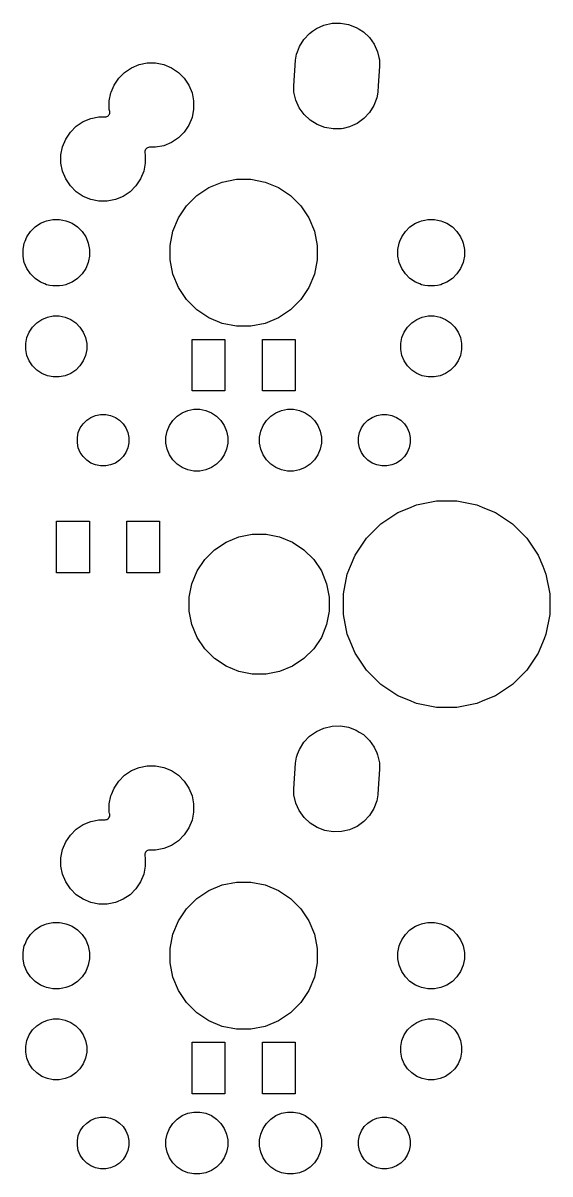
# Model space of a CAD drawing. Extents: x 242.9 to 312.1, y -175.8 to -104.3.
# Drawn here: x 242.94 to 257.22, y -135.46 to -104.26 of the extents above; entities that cross this region are included whole.
import ezdxf

# ---------------------------------------------------------------- set-up
doc = ezdxf.new("R2010")
doc.units = 0
doc.header["$MEASUREMENT"] = 0
doc.layers.add('BLACK', color=7, linetype='CONTINUOUS')

msp = doc.modelspace()

# ---------------------------------------------------------------- linework, layer by layer
at = {"layer": 'BLACK', "linetype": 'CONTINUOUS'}
for p, q in [((250.706, -104.544), (250.786, -104.487)), ((250.786, -104.487), (250.889, -104.413)), ((250.889, -104.413), (251.095, -104.321)), ((251.095, -104.321), (251.314, -104.271)), ((251.095, -104.321), (251.095, -104.321)), ((251.095, -104.321), (251.095, -104.321)), ((251.314, -104.271), (251.539, -104.264)), ((251.314, -104.271), (251.314, -104.271)), ((251.539, -104.264), (251.761, -104.302)), ((251.761, -104.302), (251.761, -104.302)), ((251.761, -104.302), (251.971, -104.382)), ((251.971, -104.382), (251.971, -104.382)), ((251.971, -104.382), (251.971, -104.382)), ((251.971, -104.382), (252.049, -104.43)), ((252.049, -104.43), (252.162, -104.501)), ((250.432, -104.899), (250.551, -104.708)), ((250.551, -104.708), (250.706, -104.544)), ((252.162, -104.501), (252.326, -104.656)), ((252.326, -104.656), (252.457, -104.839)), ((250.324, -105.275), (250.352, -105.109)), ((250.352, -105.109), (250.376, -105.045)), ((250.376, -105.045), (250.432, -104.899)), ((252.457, -104.839), (252.549, -105.045)), ((252.549, -105.045), (252.585, -105.202)), ((245.879, -105.477), (246.087, -105.391)), ((246.087, -105.391), (246.307, -105.347)), ((246.307, -105.347), (246.533, -105.347)), ((246.533, -105.347), (246.753, -105.391)), ((246.753, -105.391), (246.961, -105.477)), ((250.276, -105.967), (250.324, -105.275)), ((250.324, -105.275), (250.324, -105.275)), ((250.324, -105.275), (250.324, -105.275)), ((252.604, -105.433), (252.567, -105.967)), ((252.585, -105.202), (252.599, -105.264)), ((252.599, -105.264), (252.602, -105.364)), ((252.602, -105.364), (252.604, -105.433)), ((245.532, -105.761), (245.691, -105.602)), ((245.691, -105.602), (245.879, -105.477)), ((246.961, -105.477), (247.149, -105.602)), ((247.149, -105.602), (247.308, -105.761)), ((245.329, -106.136), (245.407, -105.949)), ((245.407, -105.949), (245.532, -105.761)), ((247.308, -105.761), (247.433, -105.949)), ((247.433, -105.949), (247.519, -106.157)), ((250.281, -106.136), (250.276, -105.967)), ((250.276, -105.967), (250.276, -105.967)), ((252.567, -105.967), (252.556, -106.125)), ((245.277, -106.377), (245.321, -106.157)), ((245.321, -106.157), (245.329, -106.136)), ((247.519, -106.157), (247.563, -106.377)), ((250.331, -106.355), (250.281, -106.136)), ((250.281, -106.136), (250.281, -106.136)), ((250.423, -106.561), (250.331, -106.355)), ((252.528, -106.291), (252.448, -106.501)), ((252.555, -106.136), (252.528, -106.291)), ((252.556, -106.125), (252.555, -106.136)), ((245.277, -106.603), (245.277, -106.377)), ((245.277, -106.604), (245.277, -106.603)), ((245.288, -106.658), (245.277, -106.604)), ((245.29, -106.682), (245.288, -106.658)), ((245.288, -106.706), (245.29, -106.682)), ((247.563, -106.603), (247.519, -106.823)), ((247.563, -106.377), (247.563, -106.603)), ((250.554, -106.744), (250.423, -106.561)), ((252.448, -106.501), (252.329, -106.692)), ((244.381, -107.062), (244.569, -106.937)), ((244.569, -106.937), (244.777, -106.851)), ((244.777, -106.851), (244.997, -106.807)), ((244.997, -106.807), (245.165, -106.807)), ((245.165, -106.807), (245.19, -106.805)), ((245.19, -106.805), (245.213, -106.797)), ((245.213, -106.797), (245.235, -106.786)), ((245.235, -106.786), (245.254, -106.77)), ((245.254, -106.77), (245.269, -106.751)), ((245.269, -106.751), (245.281, -106.73)), ((245.281, -106.73), (245.288, -106.706)), ((247.519, -106.823), (247.433, -107.031)), ((250.718, -106.899), (250.554, -106.744)), ((250.909, -107.018), (250.718, -106.899)), ((251.991, -106.987), (251.865, -107.043)), ((252.174, -106.856), (251.991, -106.987)), ((252.329, -106.692), (252.174, -106.856)), ((244.097, -107.409), (244.222, -107.221)), ((244.222, -107.221), (244.381, -107.062)), ((247.308, -107.219), (247.149, -107.378)), ((247.433, -107.031), (247.308, -107.219)), ((251.119, -107.098), (250.909, -107.018)), ((251.341, -107.136), (251.119, -107.098)), ((251.119, -107.098), (251.119, -107.098)), ((251.119, -107.098), (251.119, -107.098)), ((251.566, -107.129), (251.341, -107.136)), ((251.612, -107.119), (251.566, -107.129)), ((251.785, -107.079), (251.612, -107.119)), ((251.865, -107.043), (251.785, -107.079)), ((251.785, -107.079), (251.785, -107.079)), ((251.785, -107.079), (251.785, -107.079)), ((243.967, -107.837), (244.011, -107.617)), ((244.011, -107.617), (244.097, -107.409)), ((246.753, -107.589), (246.533, -107.633)), ((246.961, -107.503), (246.753, -107.589)), ((247.149, -107.378), (246.961, -107.503)), ((243.967, -108.063), (243.967, -107.837)), ((246.242, -107.734), (246.24, -107.758)), ((246.24, -107.758), (246.242, -107.782)), ((246.249, -107.71), (246.242, -107.734)), ((246.242, -107.782), (246.253, -107.837)), ((246.261, -107.689), (246.249, -107.71)), ((246.253, -107.837), (246.253, -108.063)), ((246.276, -107.67), (246.261, -107.689)), ((246.295, -107.654), (246.276, -107.67)), ((246.317, -107.643), (246.295, -107.654)), ((246.34, -107.635), (246.317, -107.643)), ((246.365, -107.633), (246.34, -107.635)), ((246.533, -107.633), (246.365, -107.633)), ((244.011, -108.283), (243.967, -108.063)), ((246.253, -108.063), (246.209, -108.283)), ((244.097, -108.491), (244.011, -108.283)), ((244.222, -108.679), (244.097, -108.491)), ((246.123, -108.491), (245.998, -108.679)), ((246.209, -108.283), (246.123, -108.491)), ((248.338, -108.573), (248.724, -108.496)), ((248.724, -108.496), (249.116, -108.496)), ((249.116, -108.496), (249.502, -108.573)), ((244.381, -108.838), (244.222, -108.679)), ((244.569, -108.963), (244.381, -108.838)), ((245.839, -108.838), (245.651, -108.963)), ((245.998, -108.679), (245.839, -108.838)), ((247.649, -108.941), (247.976, -108.723)), ((247.976, -108.723), (248.338, -108.573)), ((249.502, -108.573), (249.864, -108.723)), ((249.864, -108.723), (250.191, -108.941)), ((244.777, -109.049), (244.569, -108.963)), ((244.997, -109.093), (244.777, -109.049)), ((245.223, -109.093), (244.997, -109.093)), ((245.443, -109.049), (245.223, -109.093)), ((245.651, -108.963), (245.443, -109.049)), ((247.371, -109.219), (247.649, -108.941)), ((250.191, -108.941), (250.469, -109.219)), ((247.153, -109.546), (247.371, -109.219)), ((250.469, -109.219), (250.687, -109.546)), ((243.14, -109.916), (243.266, -109.79)), ((243.266, -109.79), (243.413, -109.692)), ((243.413, -109.692), (243.529, -109.644)), ((243.529, -109.644), (243.577, -109.624)), ((243.577, -109.624), (243.664, -109.606)), ((243.664, -109.606), (243.751, -109.589)), ((243.751, -109.589), (243.929, -109.589)), ((243.929, -109.589), (244.016, -109.606)), ((244.016, -109.606), (244.103, -109.624)), ((244.103, -109.624), (244.151, -109.644)), ((244.151, -109.644), (244.267, -109.692)), ((244.267, -109.692), (244.414, -109.79)), ((244.414, -109.79), (244.54, -109.916)), ((247.003, -109.908), (247.153, -109.546)), ((250.687, -109.546), (250.837, -109.908)), ((253.3, -109.916), (253.426, -109.79)), ((253.426, -109.79), (253.573, -109.692)), ((253.573, -109.692), (253.689, -109.644)), ((253.689, -109.644), (253.737, -109.624)), ((253.737, -109.624), (253.824, -109.606)), ((253.824, -109.606), (253.911, -109.589)), ((253.911, -109.589), (254.089, -109.589)), ((254.089, -109.589), (254.176, -109.606)), ((254.176, -109.606), (254.263, -109.624)), ((254.263, -109.624), (254.311, -109.644)), ((254.311, -109.644), (254.427, -109.692)), ((254.427, -109.692), (254.574, -109.79)), ((254.574, -109.79), (254.7, -109.916)), ((242.994, -110.179), (243.042, -110.063)), ((243.042, -110.063), (243.14, -109.916)), ((244.54, -109.916), (244.638, -110.063)), ((244.638, -110.063), (244.686, -110.179)), ((246.926, -110.294), (247.003, -109.908)), ((250.837, -109.908), (250.914, -110.294)), ((253.154, -110.179), (253.202, -110.063)), ((253.202, -110.063), (253.3, -109.916)), ((254.7, -109.916), (254.798, -110.063)), ((254.798, -110.063), (254.846, -110.179)), ((242.939, -110.401), (242.974, -110.227)), ((242.939, -110.579), (242.939, -110.401)), ((242.974, -110.227), (242.994, -110.179)), ((244.686, -110.179), (244.706, -110.227)), ((244.706, -110.227), (244.741, -110.401)), ((244.741, -110.401), (244.741, -110.579)), ((246.926, -110.686), (246.926, -110.294)), ((250.914, -110.294), (250.914, -110.686)), ((253.099, -110.401), (253.134, -110.227)), ((253.099, -110.579), (253.099, -110.401)), ((253.134, -110.227), (253.154, -110.179)), ((254.846, -110.179), (254.866, -110.227)), ((254.866, -110.227), (254.901, -110.401)), ((254.901, -110.401), (254.901, -110.579)), ((242.965, -110.71), (242.939, -110.579)), ((242.974, -110.753), (242.965, -110.71)), ((244.715, -110.71), (244.706, -110.753)), ((244.741, -110.579), (244.715, -110.71)), ((247.003, -111.072), (246.926, -110.686)), ((250.914, -110.686), (250.837, -111.072)), ((253.125, -110.71), (253.099, -110.579)), ((253.134, -110.753), (253.125, -110.71)), ((254.875, -110.71), (254.866, -110.753)), ((254.901, -110.579), (254.875, -110.71)), ((243.042, -110.917), (242.974, -110.753)), ((243.14, -111.064), (243.042, -110.917)), ((244.638, -110.917), (244.54, -111.064)), ((244.706, -110.753), (244.638, -110.917)), ((253.202, -110.917), (253.134, -110.753)), ((253.3, -111.064), (253.202, -110.917)), ((254.798, -110.917), (254.7, -111.064)), ((254.866, -110.753), (254.798, -110.917)), ((243.266, -111.19), (243.14, -111.064)), ((243.413, -111.288), (243.266, -111.19)), ((243.529, -111.336), (243.413, -111.288)), ((243.577, -111.356), (243.529, -111.336)), ((243.664, -111.374), (243.577, -111.356)), ((244.103, -111.356), (244.016, -111.374)), ((244.151, -111.336), (244.103, -111.356)), ((244.267, -111.288), (244.151, -111.336)), ((244.414, -111.19), (244.267, -111.288)), ((244.54, -111.064), (244.414, -111.19)), ((247.153, -111.434), (247.003, -111.072)), ((250.837, -111.072), (250.687, -111.434)), ((253.426, -111.19), (253.3, -111.064)), ((253.573, -111.288), (253.426, -111.19)), ((253.689, -111.336), (253.573, -111.288)), ((253.737, -111.356), (253.689, -111.336)), ((253.824, -111.374), (253.737, -111.356)), ((254.263, -111.356), (254.176, -111.374)), ((254.311, -111.336), (254.263, -111.356)), ((254.427, -111.288), (254.311, -111.336)), ((254.574, -111.19), (254.427, -111.288)), ((254.7, -111.064), (254.574, -111.19)), ((243.751, -111.391), (243.664, -111.374)), ((243.929, -111.391), (243.751, -111.391)), ((244.016, -111.374), (243.929, -111.391)), ((247.371, -111.761), (247.153, -111.434)), ((250.687, -111.434), (250.469, -111.761)), ((253.911, -111.391), (253.824, -111.374)), ((254.089, -111.391), (253.911, -111.391)), ((254.176, -111.374), (254.089, -111.391)), ((247.649, -112.039), (247.371, -111.761)), ((250.469, -111.761), (250.191, -112.039)), ((243.314, -112.389), (243.449, -112.298)), ((243.449, -112.298), (243.599, -112.236)), ((243.599, -112.236), (243.759, -112.204)), ((243.759, -112.204), (243.921, -112.204)), ((243.921, -112.204), (244.081, -112.236)), ((244.081, -112.236), (244.231, -112.298)), ((244.231, -112.298), (244.366, -112.389)), ((247.976, -112.257), (247.649, -112.039)), ((248.338, -112.407), (247.976, -112.257)), ((249.864, -112.257), (249.502, -112.407)), ((250.191, -112.039), (249.864, -112.257)), ((253.474, -112.389), (253.609, -112.298)), ((253.609, -112.298), (253.759, -112.236)), ((253.759, -112.236), (253.919, -112.204)), ((253.919, -112.204), (254.081, -112.204)), ((254.081, -112.204), (254.241, -112.236)), ((254.241, -112.236), (254.391, -112.298)), ((254.391, -112.298), (254.526, -112.389)), ((243.108, -112.639), (243.199, -112.504)), ((243.199, -112.504), (243.314, -112.389)), ((244.366, -112.389), (244.481, -112.504)), ((244.481, -112.504), (244.572, -112.639)), ((248.724, -112.484), (248.338, -112.407)), ((249.116, -112.484), (248.724, -112.484)), ((249.502, -112.407), (249.116, -112.484)), ((253.268, -112.639), (253.359, -112.504)), ((253.359, -112.504), (253.474, -112.389)), ((254.526, -112.389), (254.641, -112.504)), ((254.641, -112.504), (254.732, -112.639)), ((243.014, -112.949), (243.046, -112.789)), ((243.046, -112.789), (243.108, -112.639)), ((244.572, -112.639), (244.634, -112.789)), ((244.634, -112.789), (244.665, -112.949)), ((247.523, -114.236), (247.523, -112.84)), ((247.523, -112.84), (248.412, -112.84)), ((248.412, -112.84), (248.412, -114.236)), ((249.428, -114.236), (249.428, -112.84)), ((249.428, -112.84), (250.317, -112.84)), ((250.317, -112.84), (250.317, -114.236)), ((253.174, -112.949), (253.206, -112.789)), ((253.206, -112.789), (253.268, -112.639)), ((254.732, -112.639), (254.794, -112.789)), ((254.794, -112.789), (254.825, -112.949)), ((243.014, -113.111), (243.014, -112.949)), ((243.046, -113.271), (243.014, -113.111)), ((244.665, -113.111), (244.634, -113.271)), ((244.665, -112.949), (244.665, -113.111)), ((253.174, -113.111), (253.174, -112.949)), ((253.206, -113.271), (253.174, -113.111)), ((254.825, -113.111), (254.794, -113.271)), ((254.825, -112.949), (254.825, -113.111)), ((243.108, -113.421), (243.046, -113.271)), ((243.199, -113.556), (243.108, -113.421)), ((244.572, -113.421), (244.481, -113.556)), ((244.634, -113.271), (244.572, -113.421)), ((253.268, -113.421), (253.206, -113.271)), ((253.359, -113.556), (253.268, -113.421)), ((254.732, -113.421), (254.641, -113.556)), ((254.794, -113.271), (254.732, -113.421)), ((243.314, -113.671), (243.199, -113.556)), ((243.449, -113.762), (243.314, -113.671)), ((243.599, -113.824), (243.449, -113.762)), ((243.759, -113.855), (243.599, -113.824)), ((243.921, -113.855), (243.759, -113.855)), ((244.081, -113.824), (243.921, -113.855)), ((244.231, -113.762), (244.081, -113.824)), ((244.366, -113.671), (244.231, -113.762)), ((244.481, -113.556), (244.366, -113.671)), ((253.474, -113.671), (253.359, -113.556)), ((253.609, -113.762), (253.474, -113.671)), ((253.759, -113.824), (253.609, -113.762)), ((253.919, -113.855), (253.759, -113.824)), ((254.081, -113.855), (253.919, -113.855)), ((254.241, -113.824), (254.081, -113.855)), ((254.391, -113.762), (254.241, -113.824)), ((254.526, -113.671), (254.391, -113.762)), ((254.641, -113.556), (254.526, -113.671)), ((248.412, -114.236), (247.523, -114.236)), ((250.317, -114.236), (249.428, -114.236)), ((247.253, -114.827), (247.406, -114.764)), ((247.406, -114.764), (247.567, -114.732)), ((247.567, -114.732), (247.733, -114.732)), ((247.733, -114.732), (247.894, -114.764)), ((247.894, -114.764), (248.047, -114.827)), ((249.793, -114.827), (249.946, -114.764)), ((249.946, -114.764), (250.107, -114.732)), ((250.107, -114.732), (250.273, -114.732)), ((250.273, -114.732), (250.434, -114.764)), ((250.434, -114.764), (250.587, -114.827)), ((244.567, -115.125), (244.665, -115.027)), ((244.665, -115.027), (244.779, -114.951)), ((244.779, -114.951), (244.906, -114.898)), ((244.906, -114.898), (245.041, -114.871)), ((245.041, -114.871), (245.179, -114.871)), ((245.179, -114.871), (245.314, -114.898)), ((245.314, -114.898), (245.441, -114.951)), ((245.441, -114.951), (245.555, -115.027)), ((245.555, -115.027), (245.653, -115.125)), ((246.907, -115.173), (246.999, -115.036)), ((246.999, -115.036), (247.116, -114.919)), ((247.116, -114.919), (247.253, -114.827)), ((248.047, -114.827), (248.184, -114.919)), ((248.184, -114.919), (248.301, -115.036)), ((248.301, -115.036), (248.393, -115.173)), ((249.447, -115.173), (249.539, -115.036)), ((249.539, -115.036), (249.656, -114.919)), ((249.656, -114.919), (249.793, -114.827)), ((250.587, -114.827), (250.724, -114.919)), ((250.724, -114.919), (250.841, -115.036)), ((250.841, -115.036), (250.933, -115.173)), ((252.187, -115.125), (252.285, -115.027)), ((252.285, -115.027), (252.399, -114.951)), ((252.399, -114.951), (252.526, -114.898)), ((252.526, -114.898), (252.661, -114.871)), ((252.661, -114.871), (252.799, -114.871)), ((252.799, -114.871), (252.934, -114.898)), ((252.934, -114.898), (253.061, -114.951)), ((253.061, -114.951), (253.175, -115.027)), ((253.175, -115.027), (253.273, -115.125)), ((244.411, -115.501), (244.438, -115.366)), ((244.438, -115.366), (244.491, -115.239)), ((244.491, -115.239), (244.567, -115.125)), ((245.653, -115.125), (245.729, -115.239)), ((245.729, -115.239), (245.782, -115.366)), ((245.782, -115.366), (245.808, -115.501)), ((246.812, -115.487), (246.844, -115.326)), ((246.844, -115.326), (246.907, -115.173)), ((248.393, -115.173), (248.456, -115.326)), ((248.456, -115.326), (248.488, -115.487)), ((249.352, -115.487), (249.384, -115.326)), ((249.384, -115.326), (249.447, -115.173)), ((250.933, -115.173), (250.996, -115.326)), ((250.996, -115.326), (251.028, -115.487)), ((252.031, -115.501), (252.058, -115.366)), ((252.058, -115.366), (252.111, -115.239)), ((252.111, -115.239), (252.187, -115.125)), ((253.273, -115.125), (253.349, -115.239)), ((253.349, -115.239), (253.402, -115.366)), ((253.402, -115.366), (253.428, -115.501)), ((244.411, -115.639), (244.411, -115.501)), ((244.438, -115.774), (244.411, -115.639)), ((245.808, -115.639), (245.782, -115.774)), ((245.808, -115.501), (245.808, -115.639)), ((246.812, -115.653), (246.812, -115.487)), ((246.844, -115.814), (246.812, -115.653)), ((248.488, -115.653), (248.456, -115.814)), ((248.488, -115.487), (248.488, -115.653)), ((249.352, -115.653), (249.352, -115.487)), ((249.384, -115.814), (249.352, -115.653)), ((251.028, -115.653), (250.996, -115.814)), ((251.028, -115.487), (251.028, -115.653)), ((252.031, -115.639), (252.031, -115.501)), ((252.058, -115.774), (252.031, -115.639)), ((253.428, -115.639), (253.402, -115.774)), ((253.428, -115.501), (253.428, -115.639)), ((244.491, -115.901), (244.438, -115.774)), ((244.567, -116.015), (244.491, -115.901)), ((244.665, -116.113), (244.567, -116.015)), ((245.653, -116.015), (245.555, -116.113)), ((245.729, -115.901), (245.653, -116.015)), ((245.782, -115.774), (245.729, -115.901)), ((246.907, -115.967), (246.844, -115.814)), ((246.999, -116.104), (246.907, -115.967)), ((248.393, -115.967), (248.301, -116.104)), ((248.456, -115.814), (248.393, -115.967)), ((249.447, -115.967), (249.384, -115.814)), ((249.539, -116.104), (249.447, -115.967)), ((250.933, -115.967), (250.841, -116.104)), ((250.996, -115.814), (250.933, -115.967)), ((252.111, -115.901), (252.058, -115.774)), ((252.187, -116.015), (252.111, -115.901)), ((252.285, -116.113), (252.187, -116.015)), ((253.273, -116.015), (253.175, -116.113)), ((253.349, -115.901), (253.273, -116.015)), ((253.402, -115.774), (253.349, -115.901)), ((244.779, -116.189), (244.665, -116.113)), ((244.906, -116.242), (244.779, -116.189)), ((245.041, -116.268), (244.906, -116.242)), ((245.179, -116.268), (245.041, -116.268)), ((245.314, -116.242), (245.179, -116.268)), ((245.441, -116.189), (245.314, -116.242)), ((245.555, -116.113), (245.441, -116.189)), ((247.116, -116.221), (246.999, -116.104)), ((247.253, -116.313), (247.116, -116.221)), ((247.406, -116.376), (247.253, -116.313)), ((248.047, -116.313), (247.894, -116.376)), ((248.184, -116.221), (248.047, -116.313)), ((248.301, -116.104), (248.184, -116.221)), ((249.656, -116.221), (249.539, -116.104)), ((249.793, -116.313), (249.656, -116.221)), ((249.946, -116.376), (249.793, -116.313)), ((250.587, -116.313), (250.434, -116.376)), ((250.724, -116.221), (250.587, -116.313)), ((250.841, -116.104), (250.724, -116.221)), ((252.399, -116.189), (252.285, -116.113)), ((252.526, -116.242), (252.399, -116.189)), ((252.661, -116.268), (252.526, -116.242)), ((252.799, -116.268), (252.661, -116.268)), ((252.934, -116.242), (252.799, -116.268)), ((253.061, -116.189), (252.934, -116.242)), ((253.175, -116.113), (253.061, -116.189)), ((247.567, -116.408), (247.406, -116.376)), ((247.733, -116.408), (247.567, -116.408)), ((247.894, -116.376), (247.733, -116.408)), ((250.107, -116.408), (249.946, -116.376)), ((250.273, -116.408), (250.107, -116.408)), ((250.434, -116.376), (250.273, -116.408)), ((253.603, -117.323), (253.874, -117.269)), ((253.874, -117.269), (254.144, -117.215)), ((254.144, -117.215), (254.696, -117.215)), ((254.696, -117.215), (254.966, -117.269)), ((254.966, -117.269), (255.237, -117.323)), ((252.635, -117.84), (253.094, -117.534)), ((253.094, -117.534), (253.392, -117.41)), ((253.392, -117.41), (253.603, -117.323)), ((255.237, -117.323), (255.448, -117.41)), ((255.448, -117.41), (255.746, -117.534)), ((255.746, -117.534), (256.205, -117.84)), ((243.848, -119.163), (243.848, -117.766)), ((243.848, -117.766), (244.737, -117.766)), ((244.737, -117.766), (244.737, -119.163)), ((245.753, -119.163), (245.753, -117.766)), ((245.753, -117.766), (246.642, -117.766)), ((246.642, -117.766), (246.642, -119.163)), ((252.245, -118.23), (252.635, -117.84)), ((256.205, -117.84), (256.595, -118.23)), ((248.44, -118.331), (248.786, -118.188)), ((248.786, -118.188), (249.153, -118.115)), ((249.153, -118.115), (249.527, -118.115)), ((249.527, -118.115), (249.894, -118.188)), ((249.894, -118.188), (250.24, -118.331)), ((248.129, -118.539), (248.44, -118.331)), ((250.24, -118.331), (250.551, -118.539)), ((251.939, -118.689), (252.245, -118.23)), ((256.595, -118.23), (256.901, -118.689)), ((247.656, -119.115), (247.864, -118.804)), ((247.864, -118.804), (248.129, -118.539)), ((250.551, -118.539), (250.816, -118.804)), ((250.816, -118.804), (251.024, -119.115)), ((251.815, -118.987), (251.939, -118.689)), ((256.901, -118.689), (257.025, -118.987)), ((247.513, -119.461), (247.656, -119.115)), ((251.024, -119.115), (251.167, -119.461)), ((251.728, -119.198), (251.815, -118.987)), ((257.025, -118.987), (257.112, -119.198)), ((244.737, -119.163), (243.848, -119.163)), ((246.642, -119.163), (245.753, -119.163)), ((247.44, -119.828), (247.513, -119.461)), ((251.167, -119.461), (251.24, -119.828)), ((251.62, -119.739), (251.728, -119.198)), ((257.112, -119.198), (257.22, -119.739)), ((251.62, -120.291), (251.62, -119.739)), ((257.22, -119.739), (257.22, -120.291)), ((247.44, -120.202), (247.44, -119.828)), ((251.24, -119.828), (251.24, -120.202)), ((247.513, -120.569), (247.44, -120.202)), ((251.24, -120.202), (251.167, -120.569)), ((251.728, -120.832), (251.62, -120.291)), ((257.22, -120.291), (257.112, -120.832)), ((247.656, -120.915), (247.513, -120.569)), ((251.167, -120.569), (251.024, -120.915)), ((247.864, -121.226), (247.656, -120.915)), ((251.024, -120.915), (250.816, -121.226)), ((251.78, -120.958), (251.728, -120.832)), ((251.939, -121.341), (251.78, -120.958)), ((257.06, -120.958), (256.901, -121.341)), ((257.112, -120.832), (257.06, -120.958)), ((248.129, -121.491), (247.864, -121.226)), ((250.816, -121.226), (250.551, -121.491)), ((252.245, -121.8), (251.939, -121.341)), ((256.901, -121.341), (256.595, -121.8)), ((248.44, -121.699), (248.129, -121.491)), ((250.551, -121.491), (250.24, -121.699)), ((248.786, -121.842), (248.44, -121.699)), ((249.153, -121.915), (248.786, -121.842)), ((249.527, -121.915), (249.153, -121.915)), ((249.894, -121.842), (249.527, -121.915)), ((250.24, -121.699), (249.894, -121.842)), ((252.635, -122.19), (252.245, -121.8)), ((256.595, -121.8), (256.205, -122.19)), ((253.094, -122.496), (252.635, -122.19)), ((256.205, -122.19), (255.746, -122.496)), ((253.392, -122.62), (253.094, -122.496)), ((255.746, -122.496), (255.448, -122.62)), ((253.603, -122.707), (253.392, -122.62)), ((253.874, -122.761), (253.603, -122.707)), ((254.144, -122.815), (253.874, -122.761)), ((254.696, -122.815), (254.144, -122.815)), ((254.966, -122.761), (254.696, -122.815)), ((255.237, -122.707), (254.966, -122.761)), ((255.448, -122.62), (255.237, -122.707)), ((250.786, -123.537), (250.889, -123.463)), ((250.889, -123.463), (251.095, -123.371)), ((251.095, -123.371), (251.314, -123.321)), ((251.095, -123.371), (251.095, -123.371)), ((251.095, -123.371), (251.095, -123.371)), ((251.314, -123.321), (251.539, -123.314)), ((251.314, -123.321), (251.314, -123.321)), ((251.539, -123.314), (251.761, -123.352)), ((251.761, -123.352), (251.761, -123.352)), ((251.761, -123.352), (251.971, -123.432)), ((251.971, -123.432), (251.971, -123.432)), ((251.971, -123.432), (251.971, -123.432)), ((251.971, -123.432), (252.049, -123.48)), ((252.049, -123.48), (252.162, -123.551)), ((250.432, -123.949), (250.551, -123.758)), ((250.551, -123.758), (250.706, -123.594)), ((250.706, -123.594), (250.786, -123.537)), ((252.162, -123.551), (252.326, -123.706)), ((252.326, -123.706), (252.457, -123.889)), ((250.352, -124.159), (250.381, -124.081)), ((250.381, -124.081), (250.432, -123.949)), ((252.457, -123.889), (252.525, -124.042)), ((252.525, -124.042), (252.549, -124.095)), ((252.549, -124.095), (252.599, -124.314)), ((245.879, -124.527), (246.087, -124.441)), ((246.087, -124.441), (246.307, -124.397)), ((246.307, -124.397), (246.533, -124.397)), ((246.533, -124.397), (246.753, -124.441)), ((246.753, -124.441), (246.961, -124.527)), ((250.276, -125.017), (250.324, -124.325)), ((250.324, -124.325), (250.352, -124.159)), ((250.324, -124.325), (250.324, -124.325)), ((250.324, -124.325), (250.324, -124.325)), ((252.599, -124.314), (252.603, -124.441)), ((252.603, -124.441), (252.604, -124.483)), ((245.532, -124.811), (245.691, -124.652)), ((245.691, -124.652), (245.879, -124.527)), ((246.961, -124.527), (247.149, -124.652)), ((247.149, -124.652), (247.308, -124.811)), ((252.604, -124.483), (252.567, -125.017)), ((245.334, -125.175), (245.407, -124.999)), ((245.407, -124.999), (245.532, -124.811)), ((247.308, -124.811), (247.433, -124.999)), ((247.433, -124.999), (247.519, -125.207)), ((250.281, -125.186), (250.276, -125.017)), ((250.276, -125.017), (250.276, -125.017)), ((252.567, -125.017), (252.556, -125.175)), ((245.277, -125.427), (245.321, -125.207)), ((245.321, -125.207), (245.334, -125.175)), ((247.519, -125.207), (247.563, -125.427)), ((250.331, -125.405), (250.281, -125.186)), ((250.281, -125.186), (250.281, -125.186)), ((252.528, -125.341), (252.448, -125.551)), ((252.555, -125.186), (252.528, -125.341)), ((252.556, -125.175), (252.555, -125.186)), ((245.277, -125.653), (245.277, -125.427)), ((245.283, -125.684), (245.277, -125.653)), ((245.288, -125.708), (245.283, -125.684)), ((245.29, -125.732), (245.288, -125.708)), ((247.563, -125.653), (247.519, -125.873)), ((247.563, -125.427), (247.563, -125.653)), ((250.423, -125.611), (250.331, -125.405)), ((250.554, -125.794), (250.423, -125.611)), ((252.448, -125.551), (252.329, -125.742)), ((244.381, -126.112), (244.569, -125.987)), ((244.569, -125.987), (244.777, -125.901)), ((244.777, -125.901), (244.997, -125.857)), ((244.997, -125.857), (245.165, -125.857)), ((245.165, -125.857), (245.19, -125.855)), ((245.19, -125.855), (245.213, -125.847)), ((245.213, -125.847), (245.235, -125.836)), ((245.235, -125.836), (245.254, -125.82)), ((245.254, -125.82), (245.269, -125.801)), ((245.269, -125.801), (245.281, -125.78)), ((245.281, -125.78), (245.288, -125.756)), ((245.288, -125.756), (245.29, -125.732)), ((247.519, -125.873), (247.433, -126.081)), ((250.718, -125.949), (250.554, -125.794)), ((250.909, -126.068), (250.718, -125.949)), ((252.174, -125.906), (251.991, -126.037)), ((252.329, -125.742), (252.174, -125.906)), ((244.097, -126.459), (244.222, -126.271)), ((244.222, -126.271), (244.381, -126.112)), ((247.308, -126.269), (247.149, -126.428)), ((247.433, -126.081), (247.308, -126.269)), ((251.119, -126.148), (250.909, -126.068)), ((251.341, -126.186), (251.119, -126.148)), ((251.119, -126.148), (251.119, -126.148)), ((251.119, -126.148), (251.119, -126.148)), ((251.566, -126.179), (251.341, -126.186)), ((251.612, -126.169), (251.566, -126.179)), ((251.785, -126.129), (251.612, -126.169)), ((251.865, -126.093), (251.785, -126.129)), ((251.785, -126.129), (251.785, -126.129)), ((251.785, -126.129), (251.785, -126.129)), ((251.991, -126.037), (251.865, -126.093)), ((244.011, -126.667), (244.097, -126.459)), ((246.753, -126.639), (246.533, -126.683)), ((246.961, -126.553), (246.753, -126.639)), ((247.149, -126.428), (246.961, -126.553)), ((243.967, -126.887), (244.011, -126.667)), ((243.967, -127.113), (243.967, -126.887)), ((246.242, -126.784), (246.24, -126.808)), ((246.24, -126.808), (246.242, -126.832)), ((246.249, -126.76), (246.242, -126.784)), ((246.242, -126.832), (246.253, -126.887)), ((246.261, -126.739), (246.249, -126.76)), ((246.253, -126.887), (246.253, -127.113)), ((246.276, -126.72), (246.261, -126.739)), ((246.295, -126.704), (246.276, -126.72)), ((246.317, -126.693), (246.295, -126.704)), ((246.34, -126.685), (246.317, -126.693)), ((246.365, -126.683), (246.34, -126.685)), ((246.533, -126.683), (246.365, -126.683)), ((244.011, -127.333), (243.967, -127.113)), ((246.253, -127.113), (246.209, -127.333)), ((244.097, -127.541), (244.011, -127.333)), ((244.222, -127.729), (244.097, -127.541)), ((246.123, -127.541), (245.998, -127.729)), ((246.209, -127.333), (246.123, -127.541)), ((248.338, -127.623), (248.724, -127.546)), ((248.724, -127.546), (249.116, -127.546)), ((249.116, -127.546), (249.502, -127.623)), ((244.381, -127.888), (244.222, -127.729)), ((244.569, -128.013), (244.381, -127.888)), ((245.839, -127.888), (245.651, -128.013)), ((245.998, -127.729), (245.839, -127.888)), ((247.649, -127.991), (247.976, -127.773)), ((247.976, -127.773), (248.338, -127.623)), ((249.502, -127.623), (249.864, -127.773)), ((249.864, -127.773), (250.191, -127.991)), ((244.777, -128.099), (244.569, -128.013)), ((244.997, -128.143), (244.777, -128.099)), ((245.223, -128.143), (244.997, -128.143)), ((245.443, -128.099), (245.223, -128.143)), ((245.651, -128.013), (245.443, -128.099)), ((247.371, -128.269), (247.649, -127.991)), ((250.191, -127.991), (250.469, -128.269)), ((247.153, -128.596), (247.371, -128.269)), ((250.469, -128.269), (250.687, -128.596)), ((243.266, -128.84), (243.413, -128.742)), ((243.413, -128.742), (243.529, -128.694)), ((243.529, -128.694), (243.577, -128.674)), ((243.577, -128.674), (243.7, -128.649)), ((243.7, -128.649), (243.751, -128.639)), ((243.751, -128.639), (243.929, -128.639)), ((243.929, -128.639), (243.98, -128.649)), ((243.98, -128.649), (244.103, -128.674)), ((244.103, -128.674), (244.151, -128.694)), ((244.151, -128.694), (244.267, -128.742)), ((244.267, -128.742), (244.414, -128.84)), ((247.003, -128.958), (247.153, -128.596)), ((250.687, -128.596), (250.837, -128.958)), ((253.426, -128.84), (253.573, -128.742)), ((253.573, -128.742), (253.689, -128.694)), ((253.689, -128.694), (253.737, -128.674)), ((253.737, -128.674), (253.86, -128.649)), ((253.86, -128.649), (253.911, -128.639)), ((253.911, -128.639), (254.089, -128.639)), ((254.089, -128.639), (254.14, -128.649)), ((254.14, -128.649), (254.263, -128.674)), ((254.263, -128.674), (254.311, -128.694)), ((254.311, -128.694), (254.427, -128.742)), ((254.427, -128.742), (254.574, -128.84)), ((242.994, -129.229), (243.042, -129.113)), ((243.042, -129.113), (243.14, -128.966)), ((243.14, -128.966), (243.266, -128.84)), ((244.414, -128.84), (244.54, -128.966)), ((244.54, -128.966), (244.638, -129.113)), ((244.638, -129.113), (244.686, -129.229)), ((246.926, -129.344), (247.003, -128.958)), ((250.837, -128.958), (250.914, -129.344)), ((253.154, -129.229), (253.202, -129.113)), ((253.202, -129.113), (253.3, -128.966)), ((253.3, -128.966), (253.426, -128.84)), ((254.574, -128.84), (254.7, -128.966)), ((254.7, -128.966), (254.798, -129.113)), ((254.798, -129.113), (254.846, -129.229)), ((242.939, -129.451), (242.965, -129.32)), ((242.939, -129.629), (242.939, -129.451)), ((242.965, -129.32), (242.974, -129.277)), ((242.974, -129.277), (242.994, -129.229)), ((244.686, -129.229), (244.706, -129.277)), ((244.706, -129.277), (244.715, -129.32)), ((244.715, -129.32), (244.741, -129.451)), ((244.741, -129.451), (244.741, -129.629)), ((246.926, -129.736), (246.926, -129.344)), ((250.914, -129.344), (250.914, -129.736)), ((253.099, -129.451), (253.125, -129.32)), ((253.099, -129.629), (253.099, -129.451)), ((253.125, -129.32), (253.134, -129.277)), ((253.134, -129.277), (253.154, -129.229)), ((254.846, -129.229), (254.866, -129.277)), ((254.866, -129.277), (254.875, -129.32)), ((254.875, -129.32), (254.901, -129.451)), ((254.901, -129.451), (254.901, -129.629)), ((242.974, -129.803), (242.939, -129.629)), ((244.741, -129.629), (244.706, -129.803)), ((247.003, -130.122), (246.926, -129.736)), ((250.914, -129.736), (250.837, -130.122)), ((253.134, -129.803), (253.099, -129.629)), ((254.901, -129.629), (254.866, -129.803)), ((243.042, -129.967), (242.974, -129.803)), ((243.14, -130.114), (243.042, -129.967)), ((244.638, -129.967), (244.54, -130.114)), ((244.706, -129.803), (244.638, -129.967)), ((253.202, -129.967), (253.134, -129.803)), ((253.3, -130.114), (253.202, -129.967)), ((254.798, -129.967), (254.7, -130.114)), ((254.866, -129.803), (254.798, -129.967)), ((243.266, -130.24), (243.14, -130.114)), ((243.413, -130.338), (243.266, -130.24)), ((243.529, -130.386), (243.413, -130.338)), ((243.577, -130.406), (243.529, -130.386)), ((244.151, -130.386), (244.103, -130.406)), ((244.267, -130.338), (244.151, -130.386)), ((244.414, -130.24), (244.267, -130.338)), ((244.54, -130.114), (244.414, -130.24)), ((247.153, -130.484), (247.003, -130.122)), ((250.837, -130.122), (250.687, -130.484)), ((253.426, -130.24), (253.3, -130.114)), ((253.573, -130.338), (253.426, -130.24)), ((253.689, -130.386), (253.573, -130.338)), ((253.737, -130.406), (253.689, -130.386)), ((254.311, -130.386), (254.263, -130.406)), ((254.427, -130.338), (254.311, -130.386)), ((254.574, -130.24), (254.427, -130.338)), ((254.7, -130.114), (254.574, -130.24)), ((243.664, -130.424), (243.577, -130.406)), ((243.751, -130.441), (243.664, -130.424)), ((243.929, -130.441), (243.751, -130.441)), ((244.016, -130.424), (243.929, -130.441)), ((244.103, -130.406), (244.016, -130.424)), ((247.371, -130.811), (247.153, -130.484)), ((250.687, -130.484), (250.469, -130.811)), ((253.824, -130.424), (253.737, -130.406)), ((253.911, -130.441), (253.824, -130.424)), ((254.089, -130.441), (253.911, -130.441)), ((254.176, -130.424), (254.089, -130.441)), ((254.263, -130.406), (254.176, -130.424)), ((247.649, -131.089), (247.371, -130.811)), ((250.469, -130.811), (250.191, -131.089)), ((243.449, -131.348), (243.599, -131.286)), ((243.599, -131.286), (243.759, -131.255)), ((243.759, -131.255), (243.921, -131.255)), ((243.921, -131.255), (244.081, -131.286)), ((244.081, -131.286), (244.231, -131.348)), ((247.976, -131.307), (247.649, -131.089)), ((248.338, -131.457), (247.976, -131.307)), ((249.864, -131.307), (249.502, -131.457)), ((250.191, -131.089), (249.864, -131.307)), ((253.609, -131.348), (253.759, -131.286)), ((253.759, -131.286), (253.919, -131.255)), ((253.919, -131.255), (254.081, -131.255)), ((254.081, -131.255), (254.241, -131.286)), ((254.241, -131.286), (254.391, -131.348)), ((243.108, -131.689), (243.199, -131.554)), ((243.199, -131.554), (243.314, -131.439)), ((243.314, -131.439), (243.449, -131.348)), ((244.231, -131.348), (244.366, -131.439)), ((244.366, -131.439), (244.481, -131.554)), ((244.481, -131.554), (244.572, -131.689)), ((248.724, -131.534), (248.338, -131.457)), ((249.116, -131.534), (248.724, -131.534)), ((249.502, -131.457), (249.116, -131.534)), ((253.268, -131.689), (253.359, -131.554)), ((253.359, -131.554), (253.474, -131.439)), ((253.474, -131.439), (253.609, -131.348)), ((254.391, -131.348), (254.526, -131.439)), ((254.526, -131.439), (254.641, -131.554)), ((254.641, -131.554), (254.732, -131.689)), ((243.014, -131.999), (243.046, -131.839)), ((243.046, -131.839), (243.108, -131.689)), ((244.572, -131.689), (244.634, -131.839)), ((244.634, -131.839), (244.665, -131.999)), ((247.523, -133.286), (247.523, -131.889)), ((247.523, -131.889), (248.412, -131.889)), ((248.412, -131.889), (248.412, -133.286)), ((249.428, -133.286), (249.428, -131.889)), ((249.428, -131.889), (250.317, -131.889)), ((250.317, -131.889), (250.317, -133.286)), ((253.174, -131.999), (253.206, -131.839)), ((253.206, -131.839), (253.268, -131.689)), ((254.732, -131.689), (254.794, -131.839)), ((254.794, -131.839), (254.825, -131.999)), ((243.014, -132.161), (243.014, -131.999)), ((243.046, -132.321), (243.014, -132.161)), ((244.665, -132.161), (244.634, -132.321)), ((244.665, -131.999), (244.665, -132.161)), ((253.174, -132.161), (253.174, -131.999)), ((253.206, -132.321), (253.174, -132.161)), ((254.825, -132.161), (254.794, -132.321)), ((254.825, -131.999), (254.825, -132.161)), ((243.108, -132.471), (243.046, -132.321)), ((243.199, -132.606), (243.108, -132.471)), ((244.572, -132.471), (244.481, -132.606)), ((244.634, -132.321), (244.572, -132.471)), ((253.268, -132.471), (253.206, -132.321)), ((253.359, -132.606), (253.268, -132.471)), ((254.732, -132.471), (254.641, -132.606)), ((254.794, -132.321), (254.732, -132.471)), ((243.314, -132.721), (243.199, -132.606)), ((243.449, -132.812), (243.314, -132.721)), ((243.599, -132.874), (243.449, -132.812)), ((243.759, -132.905), (243.599, -132.874)), ((244.081, -132.874), (243.921, -132.905)), ((244.231, -132.812), (244.081, -132.874)), ((244.366, -132.721), (244.231, -132.812)), ((244.481, -132.606), (244.366, -132.721)), ((253.474, -132.721), (253.359, -132.606)), ((253.609, -132.812), (253.474, -132.721)), ((253.759, -132.874), (253.609, -132.812)), ((253.919, -132.905), (253.759, -132.874)), ((254.241, -132.874), (254.081, -132.905)), ((254.391, -132.812), (254.241, -132.874)), ((254.526, -132.721), (254.391, -132.812)), ((254.641, -132.606), (254.526, -132.721)), ((243.921, -132.905), (243.759, -132.905)), ((254.081, -132.905), (253.919, -132.905)), ((248.412, -133.286), (247.523, -133.286)), ((250.317, -133.286), (249.428, -133.286)), ((247.253, -133.877), (247.406, -133.814)), ((247.406, -133.814), (247.567, -133.782)), ((247.567, -133.782), (247.733, -133.782)), ((247.733, -133.782), (247.894, -133.814)), ((247.894, -133.814), (248.047, -133.877)), ((249.793, -133.877), (249.946, -133.814)), ((249.946, -133.814), (250.107, -133.782)), ((250.107, -133.782), (250.273, -133.782)), ((250.273, -133.782), (250.434, -133.814)), ((250.434, -133.814), (250.587, -133.877)), ((244.567, -134.175), (244.665, -134.077)), ((244.665, -134.077), (244.779, -134.001)), ((244.779, -134.001), (244.906, -133.948)), ((244.906, -133.948), (245.041, -133.921)), ((245.041, -133.921), (245.179, -133.921)), ((245.179, -133.921), (245.314, -133.948)), ((245.314, -133.948), (245.441, -134.001)), ((245.441, -134.001), (245.555, -134.077)), ((245.555, -134.077), (245.653, -134.175)), ((246.907, -134.223), (246.999, -134.086)), ((246.999, -134.086), (247.116, -133.969)), ((247.116, -133.969), (247.253, -133.877)), ((248.047, -133.877), (248.184, -133.969)), ((248.184, -133.969), (248.301, -134.086)), ((248.301, -134.086), (248.393, -134.223)), ((249.447, -134.223), (249.539, -134.086)), ((249.539, -134.086), (249.656, -133.969)), ((249.656, -133.969), (249.793, -133.877)), ((250.587, -133.877), (250.724, -133.969)), ((250.724, -133.969), (250.841, -134.086)), ((250.841, -134.086), (250.933, -134.223)), ((252.187, -134.175), (252.285, -134.077)), ((252.285, -134.077), (252.399, -134.001)), ((252.399, -134.001), (252.526, -133.948)), ((252.526, -133.948), (252.661, -133.921)), ((252.661, -133.921), (252.799, -133.921)), ((252.799, -133.921), (252.934, -133.948)), ((252.934, -133.948), (253.061, -134.001)), ((253.061, -134.001), (253.175, -134.077)), ((253.175, -134.077), (253.273, -134.175)), ((244.411, -134.551), (244.438, -134.416)), ((244.438, -134.416), (244.491, -134.289)), ((244.491, -134.289), (244.567, -134.175)), ((245.653, -134.175), (245.729, -134.289)), ((245.729, -134.289), (245.782, -134.416)), ((245.782, -134.416), (245.808, -134.551)), ((246.812, -134.537), (246.844, -134.376)), ((246.844, -134.376), (246.907, -134.223)), ((248.393, -134.223), (248.456, -134.376)), ((248.456, -134.376), (248.488, -134.537)), ((249.352, -134.537), (249.384, -134.376)), ((249.384, -134.376), (249.447, -134.223)), ((250.933, -134.223), (250.996, -134.376)), ((250.996, -134.376), (251.028, -134.537)), ((252.031, -134.551), (252.058, -134.416)), ((252.058, -134.416), (252.111, -134.289)), ((252.111, -134.289), (252.187, -134.175)), ((253.273, -134.175), (253.349, -134.289)), ((253.349, -134.289), (253.402, -134.416)), ((253.402, -134.416), (253.428, -134.551)), ((244.411, -134.689), (244.411, -134.551)), ((244.438, -134.824), (244.411, -134.689)), ((245.808, -134.689), (245.782, -134.824)), ((245.808, -134.551), (245.808, -134.689)), ((246.812, -134.703), (246.812, -134.537)), ((246.844, -134.864), (246.812, -134.703)), ((248.488, -134.703), (248.456, -134.864)), ((248.488, -134.537), (248.488, -134.703)), ((249.352, -134.703), (249.352, -134.537)), ((249.384, -134.864), (249.352, -134.703)), ((251.028, -134.703), (250.996, -134.864)), ((251.028, -134.537), (251.028, -134.703)), ((252.031, -134.689), (252.031, -134.551)), ((252.058, -134.824), (252.031, -134.689)), ((253.428, -134.689), (253.402, -134.824)), ((253.428, -134.551), (253.428, -134.689)), ((244.491, -134.951), (244.438, -134.824)), ((244.567, -135.065), (244.491, -134.951)), ((244.665, -135.163), (244.567, -135.065)), ((245.653, -135.065), (245.555, -135.163)), ((245.729, -134.951), (245.653, -135.065)), ((245.782, -134.824), (245.729, -134.951)), ((246.907, -135.017), (246.844, -134.864)), ((246.999, -135.154), (246.907, -135.017)), ((248.393, -135.017), (248.301, -135.154)), ((248.456, -134.864), (248.393, -135.017)), ((249.447, -135.017), (249.384, -134.864)), ((249.539, -135.154), (249.447, -135.017)), ((250.933, -135.017), (250.841, -135.154)), ((250.996, -134.864), (250.933, -135.017)), ((252.111, -134.951), (252.058, -134.824)), ((252.187, -135.065), (252.111, -134.951)), ((252.285, -135.163), (252.187, -135.065)), ((253.273, -135.065), (253.175, -135.163)), ((253.349, -134.951), (253.273, -135.065)), ((253.402, -134.824), (253.349, -134.951)), ((244.779, -135.239), (244.665, -135.163)), ((244.906, -135.292), (244.779, -135.239)), ((245.041, -135.319), (244.906, -135.292)), ((245.179, -135.319), (245.041, -135.319)), ((245.314, -135.292), (245.179, -135.319)), ((245.441, -135.239), (245.314, -135.292)), ((245.555, -135.163), (245.441, -135.239)), ((247.116, -135.271), (246.999, -135.154)), ((247.253, -135.363), (247.116, -135.271)), ((247.406, -135.426), (247.253, -135.363)), ((248.047, -135.363), (247.894, -135.426)), ((248.184, -135.271), (248.047, -135.363)), ((248.301, -135.154), (248.184, -135.271)), ((249.656, -135.271), (249.539, -135.154)), ((249.793, -135.363), (249.656, -135.271)), ((249.946, -135.426), (249.793, -135.363)), ((250.587, -135.363), (250.434, -135.426)), ((250.724, -135.271), (250.587, -135.363)), ((250.841, -135.154), (250.724, -135.271)), ((252.399, -135.239), (252.285, -135.163)), ((252.526, -135.292), (252.399, -135.239)), ((252.661, -135.319), (252.526, -135.292)), ((252.799, -135.319), (252.661, -135.319)), ((252.934, -135.292), (252.799, -135.319)), ((253.061, -135.239), (252.934, -135.292)), ((253.175, -135.163), (253.061, -135.239)), ((247.567, -135.458), (247.406, -135.426)), ((247.733, -135.458), (247.567, -135.458)), ((247.894, -135.426), (247.733, -135.458)), ((250.107, -135.458), (249.946, -135.426)), ((250.273, -135.458), (250.107, -135.458)), ((250.434, -135.426), (250.273, -135.458))]:
    msp.add_line(p, q, dxfattribs=at)

doc.saveas('drawing.dxf')
